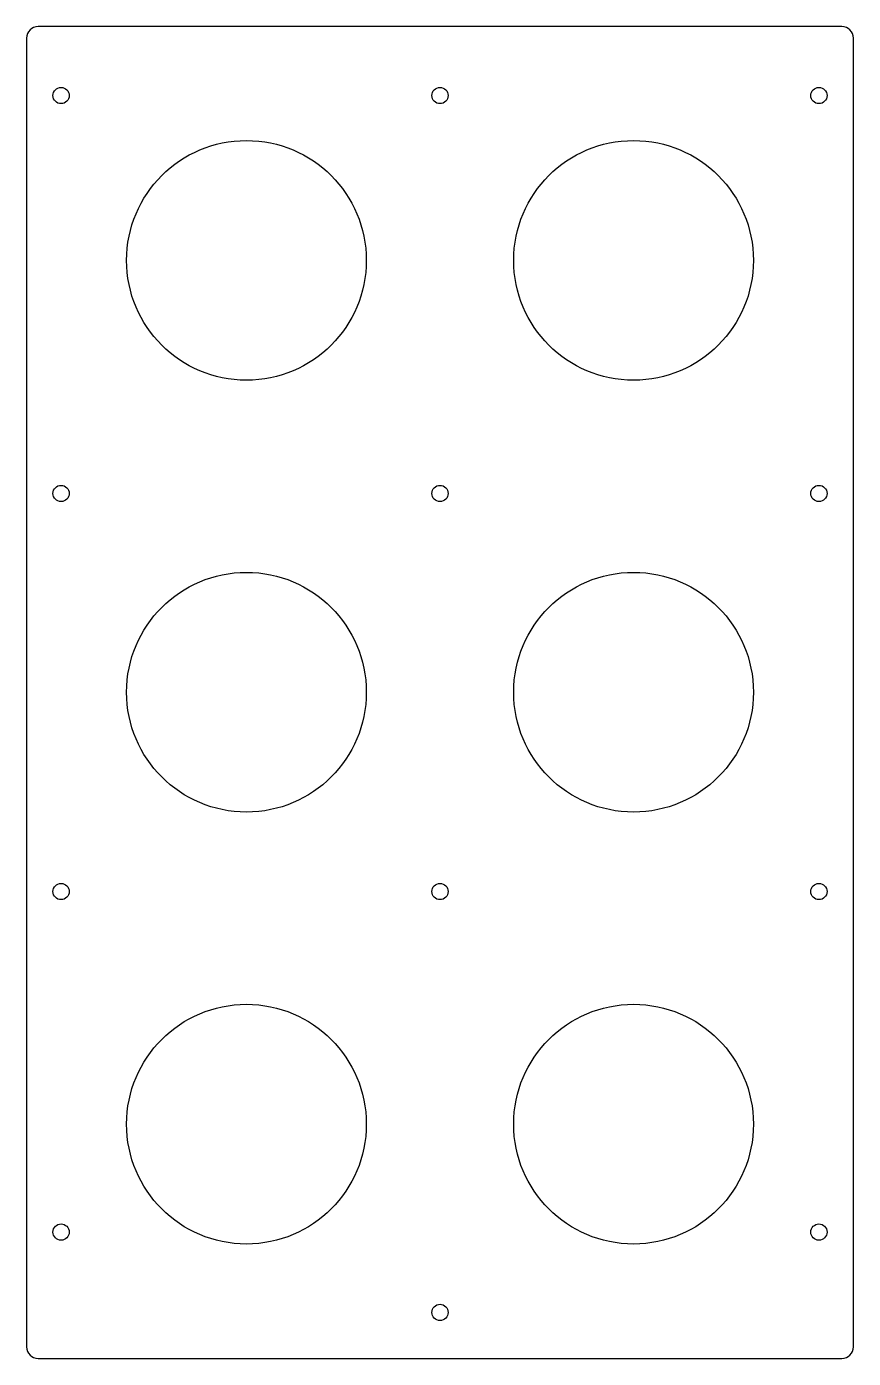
# Model space of a CAD drawing. Extents: x -4.5 to 4.5, y -7.3 to 7.3.
import ezdxf

# ---------------------------------------------------------------- set-up
doc = ezdxf.new("R2010")
doc.units = 0
doc.layers.get('0').update_dxf_attribs({"linetype": 'CONTINUOUS'})

msp = doc.modelspace()

# ---------------------------------------------------------------- linework, layer by layer
at = {"color": 7, "linetype": 'CONTINUOUS'}
for p, q in [((-4.5, 7.125), (-4.5, -7.125)), ((4.375, 7.25), (-4.375, 7.25)), ((4.5, -7.125), (4.5, 7.125)), ((-4.375, -7.25), (4.375, -7.25))]:
    msp.add_line(p, q, dxfattribs=at)
for centre, radius in [((-4.125, 6.5), 0.0885), ((0, 6.5), 0.0885), ((4.125, 6.5), 0.0885), ((-2.107, 4.705), 1.305), ((2.107, 4.705), 1.305), ((-4.125, 2.167), 0.0885), ((0, 2.167), 0.0885), ((4.125, 2.167), 0.0885), ((-2.107, 0.003), 1.305), ((2.107, 0.003), 1.305), ((-4.125, -2.167), 0.0885), ((0, -2.167), 0.0885), ((4.125, -2.167), 0.0885), ((-2.107, -4.7), 1.305), ((2.107, -4.7), 1.305), ((-4.125, -5.875), 0.0885), ((4.125, -5.875), 0.0885), ((0, -6.75), 0.0885)]:
    msp.add_circle(centre, radius, dxfattribs=at)
for centre, start, end in [((4.375, 7.125), 0, 90), ((-4.375, 7.125), 90, 180), ((-4.375, -7.125), 180, 270), ((4.375, -7.125), 270, 0)]:
    msp.add_arc(centre, 0.125, start, end, dxfattribs=at)

doc.saveas('drawing.dxf')
